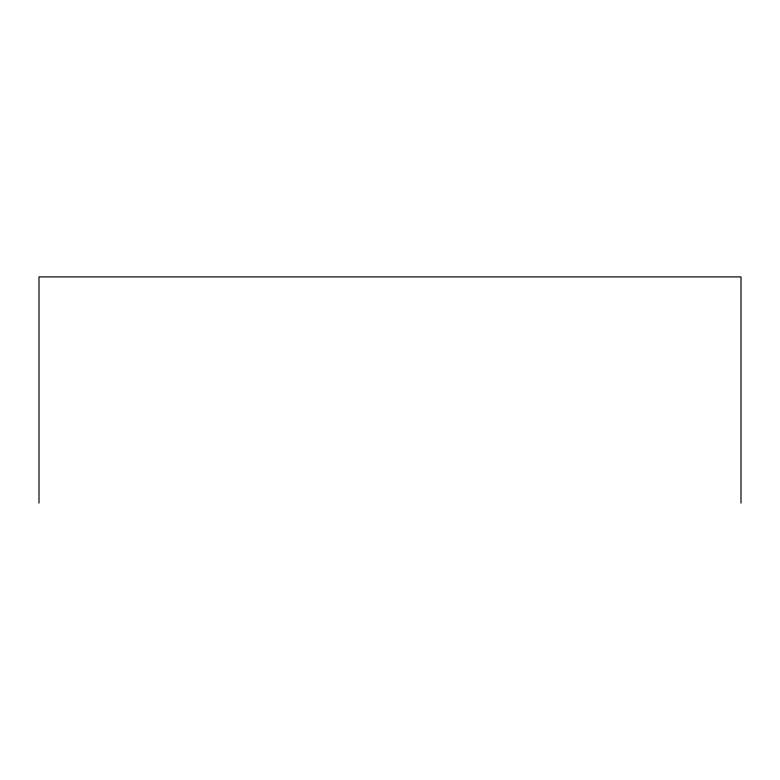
<?xml version="1.0" encoding="UTF-8"?>
<svg xmlns="http://www.w3.org/2000/svg" width="780" height="780" viewBox="0 0 780 780"><rect width="100%" height="100%" fill="white"/><g stroke="black" fill="none" stroke-linecap="round" stroke-linejoin="round"><path stroke-width="1.17" d="M741 503.09L741 276.91L39 276.91L39 503.09"/></g></svg>
